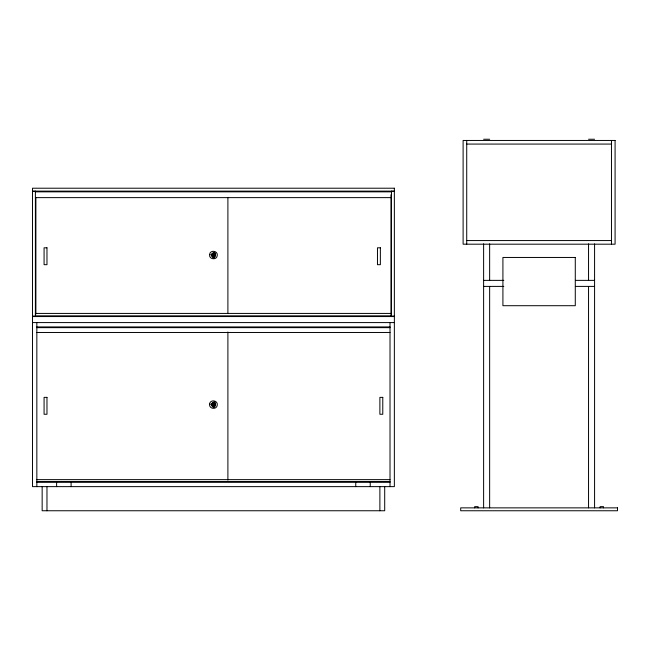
<?xml version="1.0" encoding="UTF-8"?>
<svg xmlns="http://www.w3.org/2000/svg" width="650" height="650" viewBox="0 0 650 650"><rect width="100%" height="100%" fill="white"/><g stroke="black" fill="none" stroke-linecap="round" stroke-linejoin="round"><path stroke-width="0.97" d="M214.825 255.418L214.825 254.67M214.825 404.983L214.825 404.235M212.176 254.321L212.176 255.767M212.176 403.886L212.176 405.332M214.679 255.767L214.151 256.295M212.704 253.784L214.151 253.784M212.704 403.358L214.151 403.358M213.98 405.949L212.875 405.949M213.801 256.441L213.054 256.441M483.616 139.246L489.645 139.246M588.551 139.246L594.579 139.246M466.724 144.072L611.471 144.072M32.5 191.116L394.355 191.116M32.5 191.352L35.392 191.352M391.463 191.352L394.355 191.352M35.392 191.839L391.463 191.839M35.392 197.624L391.463 197.624M466.724 240.565L611.471 240.565M483.616 280.369L503.791 280.369M575.413 280.369L594.579 280.369M483.616 286.398L503.791 286.398M575.413 286.398L594.579 286.398M35.392 313.422L391.463 313.422M35.392 315.835L391.463 315.835M32.5 316.071L35.392 316.071M391.463 316.071L394.355 316.071M32.5 316.558L394.355 316.558M32.5 322.587L394.355 322.587M36.839 326.934L390.016 326.934M36.839 327.657L390.016 327.657M36.839 332.475L390.016 332.475M36.839 479.635L390.016 479.635M36.839 481.561L390.016 481.561M36.839 482.284L390.016 482.284M611.471 140.457L611.471 244.189M603.509 507.861L603.509 506.651L600.129 506.651L600.129 507.861M594.579 243.839L594.579 507.861M588.551 243.839L588.551 280.394M588.551 286.488L588.551 507.861M489.645 243.839L489.645 280.394M489.645 286.488L489.645 507.861M483.616 243.839L483.616 507.861M478.067 507.861L478.067 506.651L474.687 506.651L474.687 507.861M466.724 140.457L466.724 244.189M391.463 191.116L391.463 316.558M390.975 194.732L390.975 315.348M390.016 322.587L390.016 486.631M384.702 486.631L384.702 510.754L42.153 510.754L42.153 486.631M379.884 486.631L379.884 510.754M370.232 482.284L370.232 486.631M355.761 482.284L355.761 486.631M227.898 197.429L227.898 313.552M227.898 332.02L227.898 480.106M71.102 482.284L71.102 486.631M56.623 482.284L56.623 486.631M46.971 486.631L46.971 510.754M36.839 322.587L36.839 486.631M35.88 197.438L35.88 314.048M35.392 191.116L35.392 316.558M209.601 254.54C208.731 259.439 216.832 260.504 217.254 255.547C218.132 250.64 210.023 249.576 209.601 254.54M211.039 254.727C215.662 264.729 218.091 246.269 211.039 254.727M211.518 254.792C215.215 262.787 217.165 248.024 211.518 254.792M209.601 404.105C208.731 409.004 216.832 410.077 217.254 405.113C218.132 400.213 210.023 399.141 209.601 404.105M211.039 404.292C215.662 414.294 218.091 395.834 211.039 404.292M211.518 404.357C215.215 412.352 217.165 397.589 211.518 404.357M615.087 140.457L463.109 140.457L463.109 244.189L615.087 244.189L615.087 140.457M394.355 188.216L32.5 188.216L32.5 486.631L394.355 486.631L394.355 188.216M46.971 247.804L44.078 247.804L44.078 264.688L46.971 264.688L46.971 247.804M380.364 247.804L377.471 247.804L377.471 264.688L380.364 264.688L380.364 247.804M213.671 254.077L213.184 254.077L213.184 256.002L213.671 256.002L213.671 254.077M575.283 257.457L502.913 257.457L502.913 305.703L575.283 305.703L575.283 257.457M46.971 397.369L44.078 397.369L44.078 414.261L46.971 414.261L46.971 397.369M382.777 397.369L379.884 397.369L379.884 414.261L382.777 414.261L382.777 397.369M213.671 403.642L213.184 403.642L213.184 405.576L213.671 405.576L213.671 403.642M617.5 507.861L460.696 507.861L460.696 510.754L617.5 510.754L617.5 507.861"/></g></svg>
